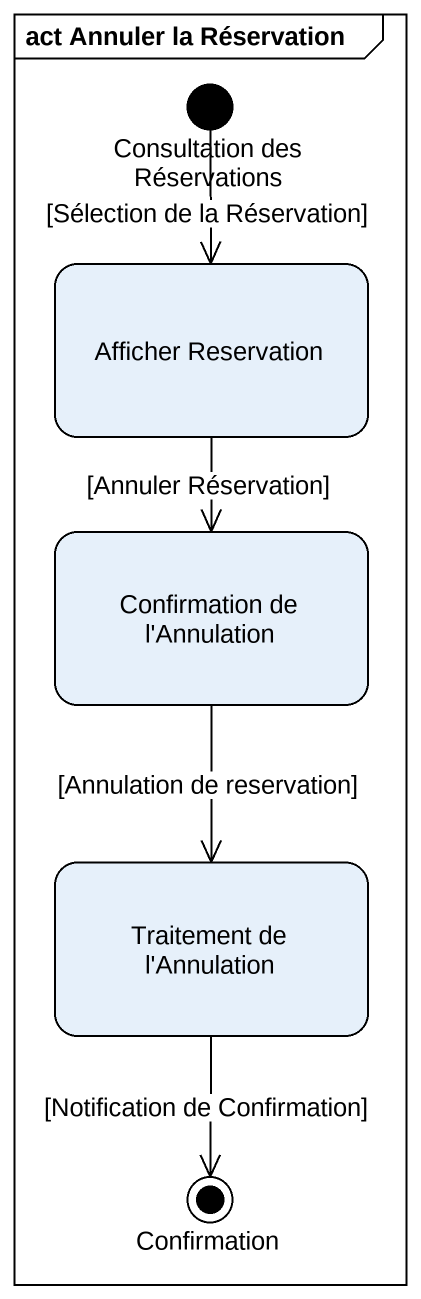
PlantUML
@startuml
mainframe act Annuler la Réservation
hide empty description
state "Consultation des Réservations" as Consultation_des <<start>>
state "Afficher Reservation" as Afficher_Reservation
state "Confirmation de l'Annulation" as Confirmation_de_l_Annulation
state "Traitement de l'Annulation" as Traitement_de_l_Annulation
state Confirmation <<end>>
Consultation_des --> Afficher_Reservation : [Sélection de la Réservation]
Afficher_Reservation --> Confirmation_de_l_Annulation : [Annuler Réservation]
Confirmation_de_l_Annulation --> Traitement_de_l_Annulation : [Annulation de reservation]
Traitement_de_l_Annulation --> Confirmation : [Notification de Confirmation]
@enduml
